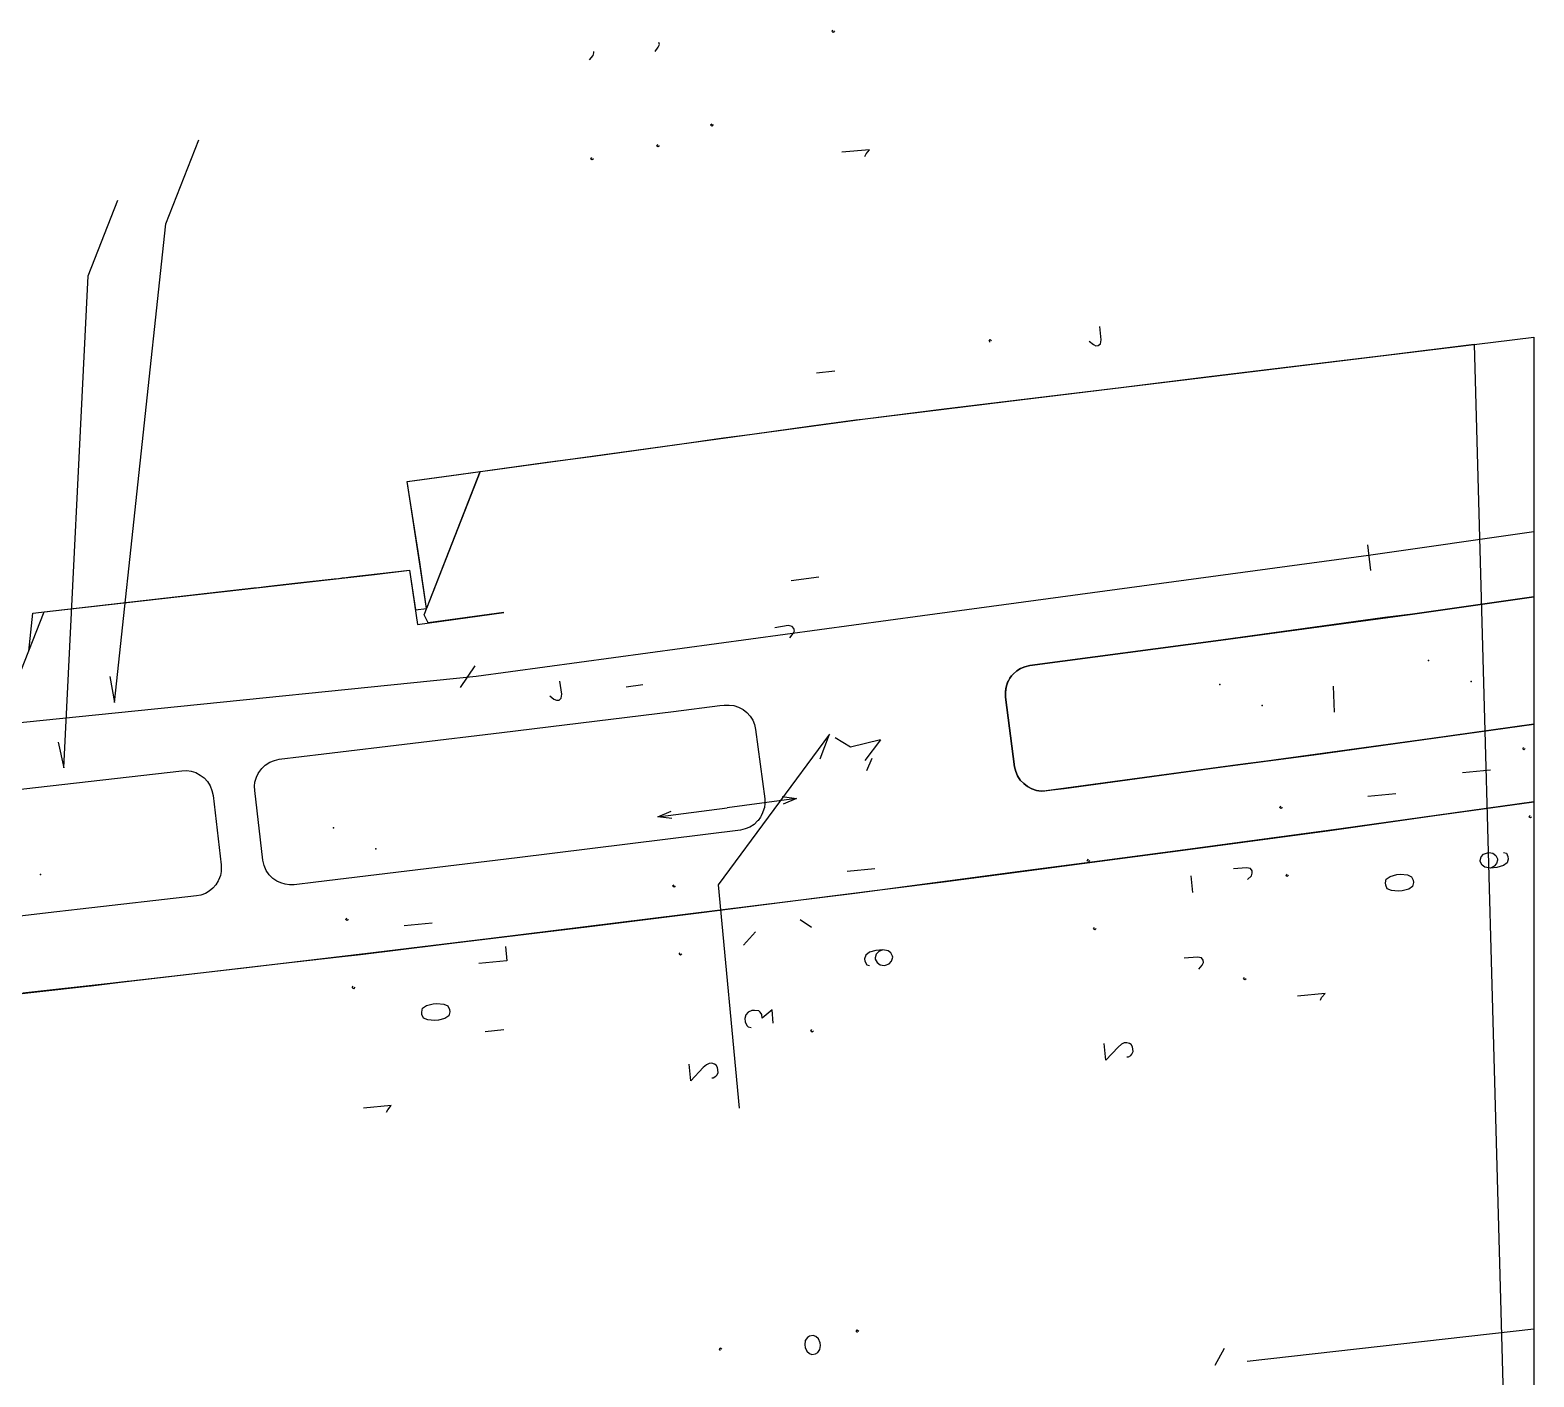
# Model space of a CAD drawing. Header units: metres. Extents: x 131 to 658, y 22 to 173.
# Drawn here: x 600.5 to 656.8, y 122.7 to 173.1 of the extents above; entities that cross this region are included whole.
import ezdxf

# ---------------------------------------------------------------- set-up
doc = ezdxf.new("R2010")
doc.units = ezdxf.units.M
for name, color, linetype in [('BOUNDARY', 7, 'Continuous'), ('ELECTR_CABLE', 7, 'Continuous'), ('GRASS', 7, 'Continuous'), ('OVERHEAD_POWER_LINE', 7, 'Continuous'), ('ROAD', 7, 'Continuous'), ('SEWER', 7, 'Continuous'), ('SIDEWALK_PATH', 7, 'Continuous'), ('TREE', 7, 'Continuous')]:
    doc.layers.add(name, color=color, linetype=linetype)

msp = doc.modelspace()

# ---------------------------------------------------------------- linework, layer by layer
at = {"layer": 'BOUNDARY'}
msp.add_lwpolyline([(600.446, 149.891), (600.601, 151.312), (600.601, 151.312), (601.8, 151.445), (603.453, 151.634), (606.76, 152.011), (608.424, 152.2), (611.731, 152.577), (613.385, 152.765), (614.705, 152.921), (614.705, 152.921), (614.927, 151.434), (614.927, 151.434), (615.338, 151.489), (615.338, 151.489), (615.327, 151.578), (615.082, 153.22), (614.616, 156.239), (614.616, 156.239), (614.905, 156.272), (616.547, 156.505), (619.854, 156.96), (621.496, 157.182), (624.803, 157.637), (626.457, 157.87), (627.533, 158.014), (627.533, 158.014), (629.752, 158.325), (631.406, 158.547), (631.661, 158.58), (631.661, 158.58), (634.713, 158.957), (636.366, 159.157), (639.673, 159.557), (641.326, 159.756), (644.633, 160.167), (646.287, 160.367), (649.593, 160.766), (651.247, 160.966), (654.554, 161.377), (656.795, 80.359)], dxfattribs=at)
at = {"layer": 'ELECTR_CABLE'}
for points in [[(630.607, 173.106), (630.562, 173.05), (630.562, 173.05), (630.507, 173.095), (630.507, 173.095), (630.551, 173.139)], [(621.441, 172.029), (621.574, 172.185), (621.607, 172.285), (621.601, 172.338)], [(623.893, 172.34), (624.015, 172.495), (624.06, 172.595), (624.039, 172.677)], [(626.068, 169.599), (626.024, 169.544), (626.024, 169.544), (625.968, 169.588), (625.968, 169.588), (626.013, 169.633)], [(603.486, 148.937), (603.653, 147.972), (605.584, 165.882), (606.819, 169.034)], [(621.585, 168.323), (621.541, 168.279), (621.541, 168.279), (621.485, 168.312), (621.485, 168.312), (621.53, 168.367)], [(624.049, 168.822), (624.004, 168.767), (624.004, 168.767), (623.949, 168.8), (623.949, 168.8), (623.993, 168.856)], [(631.75, 168.412), (631.794, 168.512), (631.794, 168.512), (631.927, 168.656), (631.927, 168.656), (630.884, 168.567)], [(601.544, 146.485), (601.755, 145.519), (602.676, 163.94), (603.784, 166.769)], [(640.15, 161.499), (640.305, 161.365), (640.305, 161.365), (640.394, 161.321), (640.394, 161.321), (640.483, 161.332), (640.483, 161.332), (640.572, 161.399), (640.572, 161.399), (640.594, 161.543), (640.594, 161.543), (640.538, 162.042)], [(636.444, 161.454), (636.399, 161.499), (636.399, 161.499), (636.433, 161.554), (636.433, 161.554), (636.488, 161.51)], [(630.629, 160.367), (629.941, 160.3)], [(537.838, 140.703), (549.534, 141.913), (549.534, 141.913), (563.116, 143.378), (563.116, 143.378), (576.699, 144.842), (576.699, 144.842), (590.192, 146.207), (590.192, 146.207), (603.686, 147.583), (603.686, 147.583), (617.191, 148.948), (617.191, 148.948), (633.903, 151.223), (633.903, 151.223), (650.603, 153.487), (650.603, 153.487), (656.795, 154.374)], [(650.559, 153.875), (650.681, 152.91)], [(628.987, 152.532), (630.03, 152.666)], [(628.942, 150.391), (629.064, 150.546), (629.064, 150.546), (629.109, 150.646), (629.109, 150.646), (629.087, 150.735), (629.087, 150.735), (629.031, 150.812), (629.031, 150.812), (628.876, 150.846), (628.876, 150.846), (628.376, 150.768)], [(617.146, 149.337), (616.603, 148.526)], [(619.954, 148.216), (620.109, 148.094), (620.109, 148.094), (620.209, 148.049), (620.209, 148.049), (620.298, 148.06), (620.298, 148.06), (620.376, 148.127), (620.376, 148.127), (620.398, 148.282), (620.398, 148.282), (620.331, 148.771)], [(622.817, 148.549), (623.438, 148.637)], [(649.283, 148.582), (649.316, 147.605)], [(630.074, 145.863), (630.429, 146.784), (630.429, 146.784), (626.257, 141.147), (626.257, 141.147), (627.045, 132.78)], [(632.338, 146.573), (631.206, 146.296), (631.206, 146.296), (630.64, 146.64)], [(632.338, 146.573), (631.75, 145.797)], [(631.816, 145.419), (632.027, 145.885)], [(656.462, 146.241), (656.418, 146.196), (656.418, 146.196), (656.374, 146.229), (656.374, 146.229), (656.418, 146.285)], [(655.164, 145.43), (654.121, 145.331)], [(651.624, 144.543), (650.581, 144.454)], [(647.374, 144.054), (647.33, 143.999), (647.33, 143.999), (647.274, 144.043), (647.274, 144.043), (647.319, 144.088)], [(656.706, 143.688), (656.662, 143.644), (656.662, 143.644), (656.607, 143.688), (656.607, 143.688), (656.651, 143.733)], [(640.172, 142.057), (640.128, 142.013), (640.128, 142.013), (640.072, 142.046), (640.072, 142.046), (640.117, 142.101)], [(655.652, 142.357), (655.763, 142.323), (655.763, 142.323), (655.819, 142.201), (655.819, 142.201), (655.83, 142.101), (655.83, 142.101), (655.796, 141.968), (655.796, 141.968), (655.652, 141.868), (655.652, 141.868), (655.408, 141.791), (655.408, 141.791), (655.164, 141.769), (655.164, 141.769), (654.953, 141.802), (654.953, 141.802), (654.853, 141.88), (654.853, 141.88), (654.787, 142.013), (654.787, 142.013), (654.787, 142.057), (654.787, 142.057), (654.82, 142.19), (654.82, 142.19), (654.909, 142.29), (654.909, 142.29), (655.053, 142.346), (655.053, 142.346), (655.108, 142.357), (655.108, 142.357), (655.253, 142.323), (655.253, 142.323), (655.364, 142.246), (655.364, 142.246), (655.43, 142.113), (655.43, 142.113), (655.43, 142.068), (655.43, 142.068), (655.397, 141.935), (655.397, 141.935), (655.308, 141.835), (655.308, 141.835), (655.164, 141.769)], [(632.127, 141.746), (631.084, 141.646)], [(644.023, 140.859), (643.967, 141.48)], [(646.076, 141.336), (646.22, 141.48), (646.22, 141.48), (646.253, 141.58), (646.253, 141.58), (646.253, 141.669), (646.253, 141.669), (646.187, 141.757), (646.187, 141.757), (646.031, 141.78), (646.031, 141.78), (645.543, 141.735)], [(647.607, 141.502), (647.563, 141.458), (647.563, 141.458), (647.507, 141.491), (647.507, 141.491), (647.563, 141.547)], [(652.29, 141.225), (652.246, 141.081), (652.246, 141.081), (652.112, 140.981), (652.112, 140.981), (651.868, 140.914), (651.868, 140.914), (651.713, 140.903), (651.713, 140.903), (651.469, 140.925), (651.469, 140.925), (651.302, 140.992), (651.302, 140.992), (651.247, 141.125), (651.247, 141.125), (651.236, 141.214), (651.236, 141.214), (651.269, 141.358), (651.269, 141.358), (651.413, 141.458), (651.413, 141.458), (651.657, 141.524), (651.657, 141.524), (651.802, 141.536), (651.802, 141.536), (652.057, 141.513), (652.057, 141.513), (652.212, 141.447), (652.212, 141.447), (652.279, 141.314), (652.279, 141.314), (652.29, 141.225)], [(624.648, 141.103), (624.604, 141.058), (624.604, 141.058), (624.548, 141.103), (624.548, 141.103), (624.592, 141.147)], [(612.408, 139.86), (612.364, 139.804), (612.364, 139.804), (612.308, 139.849), (612.308, 139.849), (612.353, 139.893)], [(615.549, 139.705), (614.505, 139.605)], [(629.752, 139.549), (629.331, 139.827)], [(627.655, 139.383), (627.2, 138.883)], [(640.405, 139.505), (640.361, 139.46), (640.361, 139.46), (640.305, 139.494), (640.305, 139.494), (640.35, 139.549)], [(618.289, 138.828), (618.345, 138.295), (618.345, 138.295), (617.302, 138.195)], [(624.892, 138.562), (624.848, 138.506), (624.848, 138.506), (624.792, 138.55), (624.792, 138.55), (624.837, 138.595)], [(632.416, 138.706), (632.271, 138.65), (632.271, 138.65), (632.171, 138.55), (632.171, 138.55), (632.138, 138.406), (632.138, 138.406), (632.138, 138.362), (632.138, 138.362), (632.205, 138.229), (632.205, 138.229), (632.316, 138.151), (632.316, 138.151), (632.471, 138.118), (632.471, 138.118), (632.516, 138.129), (632.516, 138.129), (632.66, 138.184), (632.66, 138.184), (632.749, 138.284), (632.749, 138.284), (632.793, 138.428), (632.793, 138.428), (632.782, 138.473), (632.782, 138.473), (632.726, 138.595), (632.726, 138.595), (632.615, 138.673), (632.615, 138.673), (632.416, 138.706), (632.416, 138.706), (632.16, 138.684), (632.16, 138.684), (631.916, 138.617), (631.916, 138.617), (631.783, 138.506), (631.783, 138.506), (631.739, 138.373), (631.739, 138.373), (631.75, 138.284), (631.75, 138.284), (631.816, 138.151), (631.816, 138.151), (631.916, 138.118)], [(644.245, 137.985), (644.378, 138.14), (644.378, 138.14), (644.422, 138.229), (644.422, 138.229), (644.411, 138.317), (644.411, 138.317), (644.356, 138.406), (644.356, 138.406), (644.2, 138.44), (644.2, 138.44), (643.701, 138.395)], [(646.02, 137.629), (645.976, 137.585), (645.976, 137.585), (645.92, 137.618), (645.92, 137.618), (645.965, 137.674)], [(612.652, 137.308), (612.608, 137.252), (612.608, 137.252), (612.552, 137.297), (612.552, 137.297), (612.597, 137.352)], [(648.806, 136.83), (648.839, 136.919), (648.839, 136.919), (648.983, 137.075), (648.983, 137.075), (647.94, 136.975)], [(616.214, 136.387), (616.17, 136.242), (616.17, 136.242), (616.026, 136.142), (616.026, 136.142), (615.782, 136.076), (615.782, 136.076), (615.637, 136.065), (615.637, 136.065), (615.382, 136.087), (615.382, 136.087), (615.227, 136.154), (615.227, 136.154), (615.16, 136.287), (615.16, 136.287), (615.16, 136.376), (615.16, 136.376), (615.193, 136.52), (615.193, 136.52), (615.338, 136.62), (615.338, 136.62), (615.582, 136.686), (615.582, 136.686), (615.726, 136.697), (615.726, 136.697), (615.981, 136.675), (615.981, 136.675), (616.137, 136.609), (616.137, 136.609), (616.203, 136.475), (616.203, 136.475), (616.214, 136.387)], [(628.321, 135.965), (628.277, 136.464), (628.277, 136.464), (627.899, 136.154), (627.899, 136.154), (627.888, 136.287), (627.888, 136.287), (627.833, 136.376), (627.833, 136.376), (627.777, 136.42), (627.777, 136.42), (627.622, 136.442), (627.622, 136.442), (627.522, 136.442), (627.522, 136.442), (627.378, 136.376), (627.378, 136.376), (627.289, 136.276), (627.289, 136.276), (627.256, 136.142), (627.256, 136.142), (627.267, 136.009), (627.267, 136.009), (627.333, 135.876), (627.333, 135.876), (627.378, 135.832), (627.378, 135.832), (627.489, 135.798)], [(618.234, 135.71), (617.535, 135.643)], [(629.819, 135.676), (629.775, 135.632), (629.775, 135.632), (629.719, 135.665), (629.719, 135.665), (629.763, 135.721)], [(641.559, 134.7), (641.615, 134.7), (641.615, 134.7), (641.704, 134.755), (641.704, 134.755), (641.748, 134.8), (641.748, 134.8), (641.792, 134.9), (641.792, 134.9), (641.77, 135.077), (641.77, 135.077), (641.715, 135.166), (641.715, 135.166), (641.659, 135.199), (641.659, 135.199), (641.559, 135.233), (641.559, 135.233), (641.459, 135.233), (641.459, 135.233), (641.36, 135.177), (641.36, 135.177), (641.226, 135.066), (641.226, 135.066), (640.771, 134.578), (640.771, 134.578), (640.705, 135.199)], [(626.024, 133.923), (626.068, 133.923), (626.068, 133.923), (626.168, 133.979), (626.168, 133.979), (626.213, 134.034), (626.213, 134.034), (626.257, 134.123), (626.257, 134.123), (626.235, 134.3), (626.235, 134.3), (626.179, 134.389), (626.179, 134.389), (626.124, 134.434), (626.124, 134.434), (626.024, 134.467), (626.024, 134.467), (625.924, 134.456), (625.924, 134.456), (625.824, 134.4), (625.824, 134.4), (625.691, 134.3), (625.691, 134.3), (625.236, 133.801), (625.236, 133.801), (625.169, 134.434)], [(613.84, 132.636), (613.884, 132.725), (613.884, 132.725), (614.017, 132.88), (614.017, 132.88), (612.974, 132.78)]]:
    msp.add_lwpolyline(points, dxfattribs=at)
at = {"layer": 'GRASS'}
for points in [[(637.01, 148.171), (637.01, 148.305), (637.01, 148.349), (637.021, 148.493), (637.032, 148.538), (637.087, 148.715), (637.132, 148.793), (637.176, 148.882), (637.243, 148.97), (637.298, 149.026), (637.431, 149.148), (637.576, 149.237), (637.742, 149.303), (637.92, 149.348), (645.077, 150.302), (648.473, 150.768), (652.246, 151.278), (656.795, 151.922), (656.795, 151.733), (656.795, 151.611), (656.795, 149.769), (656.795, 147.494), (656.795, 147.339), (656.795, 147.162), (652.889, 146.607), (646.786, 145.774), (645.71, 145.63), (638.53, 144.665), (638.352, 144.654), (638.175, 144.676), (637.997, 144.731), (637.842, 144.82), (637.698, 144.931), (637.564, 145.064), (637.465, 145.22), (637.398, 145.386), (637.354, 145.564)], [(609.257, 141.868), (609.212, 142.068), (608.913, 144.676), (608.902, 144.831), (608.913, 144.987), (608.924, 145.02), (608.968, 145.175), (609.04, 145.31), (609.057, 145.353), (609.168, 145.497), (609.301, 145.619), (609.468, 145.73), (609.645, 145.797), (609.823, 145.841), (611.498, 146.041), (618.156, 146.84), (624.581, 147.628), (626.324, 147.85), (626.479, 147.872), (626.667, 147.872), (626.845, 147.85), (627.023, 147.794), (627.189, 147.705), (627.333, 147.594), (627.455, 147.461), (627.555, 147.306), (627.622, 147.139), (627.655, 146.962), (627.999, 144.365), (627.999, 144.21), (627.999, 144.188), (627.988, 144.032), (627.968, 143.98), (627.921, 143.833), (627.866, 143.722), (627.844, 143.677), (627.755, 143.555), (627.733, 143.533), (627.6, 143.4), (627.444, 143.3), (627.267, 143.233), (627.089, 143.189), (618.733, 142.157), (611.188, 141.247), (610.377, 141.147), (610.211, 141.147), (610.045, 141.169), (609.878, 141.214), (609.734, 141.28), (609.59, 141.38), (609.445, 141.513), (609.334, 141.68)]]:
    msp.add_lwpolyline(points, close=True, dxfattribs=at)
msp.add_lwpolyline([(598.282, 144.509), (606.183, 145.408), (606.36, 145.419), (606.527, 145.397), (606.704, 145.342), (606.86, 145.253), (607.015, 145.142), (607.137, 145.009), (607.237, 144.842), (607.304, 144.676), (607.348, 144.487), (607.648, 141.891), (607.648, 141.691), (607.648, 141.635), (607.625, 141.491), (607.548, 141.314), (607.537, 141.291), (607.448, 141.136), (607.337, 141.014), (607.204, 140.903), (607.06, 140.814), (606.893, 140.759), (606.727, 140.725), (602.377, 140.226), (601.5, 140.126), (600.113, 139.971)], dxfattribs=at)
at = {"layer": 'OVERHEAD_POWER_LINE'}
for points in [[(629.186, 144.376), (626.59, 144.021)], [(628.654, 144.443), (629.186, 144.376), (629.186, 144.376), (628.687, 144.165)], [(623.993, 143.688), (626.59, 144.021)], [(624.526, 143.622), (623.993, 143.688), (623.993, 143.688), (624.493, 143.899)]]:
    msp.add_lwpolyline(points, dxfattribs=at)
at = {"layer": 'ROAD'}
msp.add_lwpolyline([(600.091, 137.064), (600.745, 137.141), (602.643, 137.352), (602.787, 137.363), (603.875, 137.496), (609.867, 138.195), (612.064, 138.451), (612.863, 138.539), (615.881, 138.906), (616.381, 138.972), (621.341, 139.571), (625.536, 140.093), (630.618, 140.737), (634.69, 141.258), (639.884, 141.935), (643.845, 142.468), (649.15, 143.178), (653, 143.722), (656.795, 144.243), (656.795, 140.381), (656.795, 137.862), (656.795, 131.393), (656.795, 121.484)], dxfattribs=at)
at = {"layer": 'SEWER'}
for points in [[(631.472, 124.38), (631.428, 124.424), (631.428, 124.424), (631.461, 124.48), (631.461, 124.48), (631.517, 124.435)], [(656.795, 124.513), (646.054, 123.292)], [(629.763, 123.559), (629.897, 123.581), (629.897, 123.581), (629.985, 123.636), (629.985, 123.636), (630.063, 123.747), (630.063, 123.747), (630.085, 123.903), (630.085, 123.903), (630.074, 124.003), (630.074, 124.003), (630.008, 124.147), (630.008, 124.147), (629.908, 124.236), (629.908, 124.236), (629.808, 124.269), (629.808, 124.269), (629.675, 124.247), (629.675, 124.247), (629.597, 124.191), (629.597, 124.191), (629.519, 124.08), (629.519, 124.08), (629.497, 123.925), (629.497, 123.925), (629.508, 123.825), (629.508, 123.825), (629.575, 123.681), (629.575, 123.681), (629.675, 123.592), (629.675, 123.592), (629.763, 123.559)], [(626.346, 123.714), (626.301, 123.759), (626.301, 123.759), (626.335, 123.814), (626.335, 123.814), (626.39, 123.77)], [(645.199, 123.781), (644.844, 123.148)]]:
    msp.add_lwpolyline(points, dxfattribs=at)
at = {"layer": 'SIDEWALK_PATH'}
msp.add_lwpolyline([(599.878, 148.442), (601.023, 151.356), (608.868, 152.255), (609.046, 152.277), (609.234, 152.299), (609.434, 152.322), (610.411, 152.433), (611.876, 152.599), (611.898, 152.599), (611.953, 152.599), (612.042, 152.61), (612.175, 152.632), (612.33, 152.643), (612.508, 152.666), (614.705, 152.921), (615.005, 150.89), (618.229, 151.332), (615.404, 150.946), (615.249, 151.245), (617.346, 156.616), (617.635, 156.649), (627.533, 158.014), (631.661, 158.58), (637.043, 159.235), (655.264, 161.454), (656.795, 161.643), (656.795, 160.211), (656.795, 156.683), (656.795, 154.33), (656.795, 151.922), (652.246, 151.278), (651.214, 151.145), (645.077, 150.302), (637.92, 149.348), (637.742, 149.303), (637.576, 149.237), (637.431, 149.148), (637.298, 149.026), (637.243, 148.97), (637.176, 148.882), (637.104, 148.746), (637.071, 148.661), (637.032, 148.538), (637.01, 148.349), (637.01, 148.171), (637.354, 145.564), (637.398, 145.386), (637.465, 145.22), (637.564, 145.064), (637.698, 144.931), (637.842, 144.82), (637.997, 144.731), (638.175, 144.676), (638.352, 144.654), (638.49, 144.662), (638.763, 144.698), (639.207, 144.754), (644.955, 145.53), (648.55, 146.008), (656.795, 147.162), (656.795, 146.795), (656.795, 146.751), (656.795, 144.809), (656.795, 144.243), (649.571, 143.244), (643.745, 142.457), (640.527, 142.024), (637.564, 141.635), (634.846, 141.28), (634.457, 141.225), (631.472, 140.836), (622.406, 139.705), (617.757, 139.139), (613.34, 138.595), (610.4, 138.251), (608.613, 138.04), (604.274, 137.541), (604.13, 137.518), (603.608, 137.463), (600.224, 137.086)], dxfattribs=at)
msp.add_lwpolyline([(615.338, 151.489), (615.127, 152.91), (614.616, 156.239), (616.536, 156.505), (617.346, 156.616)], close=True, dxfattribs=at)
at = {"layer": 'TREE'}
for p in [(652.854, 149.545), (645.036, 148.647), (654.441, 148.759), (646.618, 147.86), (611.857, 143.276), (613.438, 142.49), (600.888, 141.533)]:
    msp.add_point(p, dxfattribs=at)

doc.saveas('drawing.dxf')
